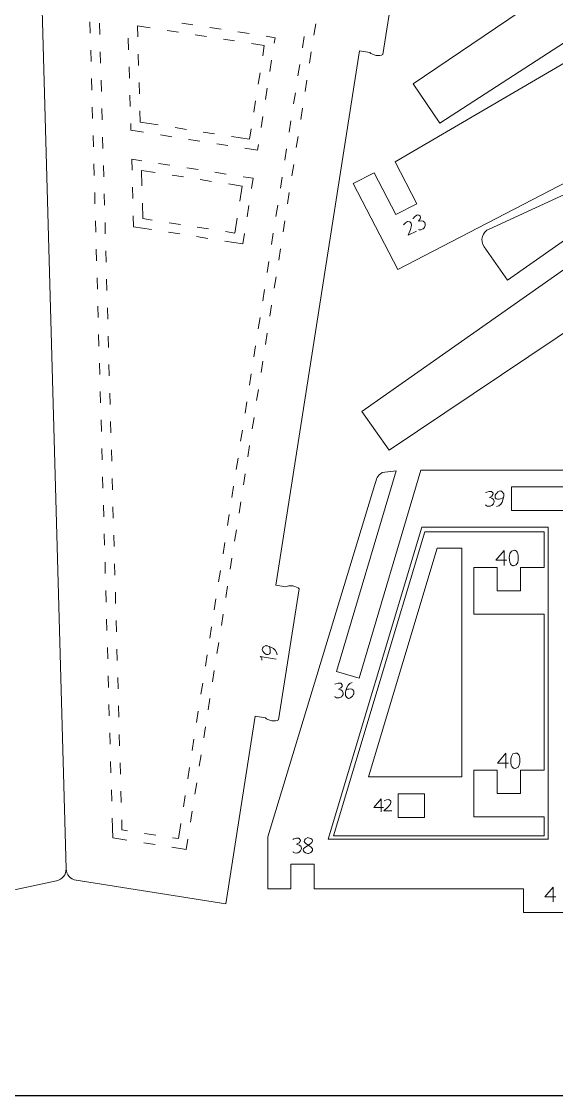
# Model space of a CAD drawing. Header units: centimetres. Extents: x -25 to 25, y -32.5 to 32.5.
# Drawn here: x -12.67 to -5.85, y -32.5 to -18.8 of the extents above; entities that cross this region are included whole.
import ezdxf

# ---------------------------------------------------------------- set-up
doc = ezdxf.new("R2010")
doc.units = ezdxf.units.CM
doc.header["$MEASUREMENT"] = 0
doc.layers.add('Capa 1', color=7, linetype='Continuous')

msp = doc.modelspace()

# ---------------------------------------------------------------- linework, layer by layer
at = {"layer": 'Capa 1', "color": 254}
msp.add_lwpolyline([(-25, -32.5), (25, -32.5), (25, 32.5), (-25, 32.5), (-25, -32.5)], close=True, dxfattribs=at)
at = {"layer": 'Capa 1', "color": 250, "lineweight": 9}
for points, knots in [([(-3.3292, -15.04239), (-3.3292, -15.04239), (-1.27881, -13.98638), (-1.27881, -13.98638), (-1.27881, -13.98638), (-1.27881, -13.98638), (1.3534, -15.99724), (1.3534, -15.99724), (1.3534, -15.99724), (1.39106, -16.0236), (1.41469, -16.06562), (1.41761, -16.11147), (1.41761, -16.11147), (1.42057, -16.15731), (1.40225, -16.20222), (1.36827, -16.23311), (1.36827, -16.23311), (1.36827, -16.23311), (0.98198, -16.58399), (0.98198, -16.58399), (0.98198, -16.58399), (0.98198, -16.58399), (0.20904, -15.73308), (0.20904, -15.73308), (0.20904, -15.73308), (0.20904, -15.73308), (-0.01494, -15.9365), (-0.01494, -15.9365), (-0.01494, -15.9365), (-0.01494, -15.9365), (2.42652, -18.62437), (2.42652, -18.62437), (2.42652, -18.62437), (2.42652, -18.62437), (1.97855, -19.03126), (1.97855, -19.03126), (1.97855, -19.03126), (1.97855, -19.03126), (-1.87023, -14.96733), (-1.87023, -14.96733), (-1.87023, -14.96733), (-1.87023, -14.96733), (-7.24819, -17.73714), (-7.24819, -17.73714), (-7.24819, -17.73714), (-7.24819, -17.73714), (-7.81326, -16.63999), (-7.81326, -16.63999), (-7.81326, -16.63999), (-7.81326, -16.63999), (-7.54541, -16.50204), (-7.54541, -16.50204), (-7.54541, -16.50204), (-7.54541, -16.50204), (-7.2701, -17.03659), (-7.2701, -17.03659), (-7.2701, -17.03659), (-7.2701, -17.03659), (-7.0022, -16.89862), (-7.0022, -16.89862), (-7.0022, -16.89862), (-7.0022, -16.89862), (-7.27752, -16.36406), (-7.27752, -16.36406), (-7.27752, -16.36406), (-7.27752, -16.36406), (-2.07196, -13.33673), (-2.07196, -13.33673), (-2.07196, -13.33673), (-2.02255, -13.30762), (-1.9608, -13.30904), (-1.9127, -13.34034), (-1.9127, -13.34034), (-1.9127, -13.34034), (-1.48051, -13.75142), (-1.48051, -13.75142), (-1.48051, -13.75142), (-1.48051, -13.75142), (-3.46713, -14.77458), (-3.46713, -14.77458), (-3.46713, -14.77458), (-3.46713, -14.77458), (-3.3292, -15.04239), (-3.3292, -15.04239)], [0, 0, 0, 0, 0.04545455, 0.04545455, 0.04545455, 0.04545455, 0.09090909, 0.09090909, 0.09090909, 0.09090909, 0.13636364, 0.13636364, 0.13636364, 0.13636364, 0.18181818, 0.18181818, 0.18181818, 0.18181818, 0.22727273, 0.22727273, 0.22727273, 0.22727273, 0.27272727, 0.27272727, 0.27272727, 0.27272727, 0.31818182, 0.31818182, 0.31818182, 0.31818182, 0.36363636, 0.36363636, 0.36363636, 0.36363636, 0.40909091, 0.40909091, 0.40909091, 0.40909091, 0.45454545, 0.45454545, 0.45454545, 0.45454545, 0.5, 0.5, 0.5, 0.5, 0.54545455, 0.54545455, 0.54545455, 0.54545455, 0.59090909, 0.59090909, 0.59090909, 0.59090909, 0.63636364, 0.63636364, 0.63636364, 0.63636364, 0.68181818, 0.68181818, 0.68181818, 0.68181818, 0.72727273, 0.72727273, 0.72727273, 0.72727273, 0.77272727, 0.77272727, 0.77272727, 0.77272727, 0.81818182, 0.81818182, 0.81818182, 0.81818182, 0.86363636, 0.86363636, 0.86363636, 0.86363636, 0.90909091, 0.90909091, 0.90909091, 0.90909091, 1, 1, 1, 1]), ([(-7.9651, -17.51708), (-7.9651, -17.51708), (-8.09598, -17.49656), (-8.09598, -17.49656), (-8.09598, -17.49656), (-8.09598, -17.49656), (-7.81474, -15.7029), (-7.81474, -15.7029), (-7.81474, -15.7029), (-7.81474, -15.7029), (-8.59196, -15.58103), (-8.59196, -15.58103), (-8.59196, -15.58103), (-8.59196, -15.58103), (-8.54509, -15.28211), (-8.54509, -15.28211), (-8.54509, -15.28211), (-8.54509, -15.28211), (-7.76787, -15.40397), (-7.76787, -15.40397), (-7.76787, -15.40397), (-7.76787, -15.40397), (-7.72099, -15.10501), (-7.72099, -15.10501), (-7.72099, -15.10501), (-7.72099, -15.10501), (-12.34776, -14.37954), (-12.34776, -14.37954), (-12.34776, -14.37954), (-12.39225, -14.37261), (-12.43748, -14.38584), (-12.47121, -14.41557), (-12.47121, -14.41557), (-12.50495, -14.44536), (-12.52374, -14.48827), (-12.52246, -14.53327), (-12.52246, -14.53327), (-12.52246, -14.53327), (-12.10097, -29.60773), (-12.10097, -29.60773), (-12.10097, -29.60773), (-12.09892, -29.68067), (-12.04526, -29.74172), (-11.9732, -29.75297), (-11.9732, -29.75297), (-11.9732, -29.75297), (-10.06467, -30.05222), (-10.06467, -30.05222), (-10.06467, -30.05222), (-10.06467, -30.05222), (-9.68968, -27.66067), (-9.68968, -27.66067), (-9.68968, -27.66067), (-9.68968, -27.66067), (-9.5588, -27.68119), (-9.5588, -27.68119)], [0, 0, 0, 0, 0.06666667, 0.06666667, 0.06666667, 0.06666667, 0.13333333, 0.13333333, 0.13333333, 0.13333333, 0.2, 0.2, 0.2, 0.2, 0.26666667, 0.26666667, 0.26666667, 0.26666667, 0.33333333, 0.33333333, 0.33333333, 0.33333333, 0.4, 0.4, 0.4, 0.4, 0.46666667, 0.46666667, 0.46666667, 0.46666667, 0.53333333, 0.53333333, 0.53333333, 0.53333333, 0.6, 0.6, 0.6, 0.6, 0.66666667, 0.66666667, 0.66666667, 0.66666667, 0.73333333, 0.73333333, 0.73333333, 0.73333333, 0.8, 0.8, 0.8, 0.8, 0.86666667, 0.86666667, 0.86666667, 0.86666667, 1, 1, 1, 1]), ([(-1.23595, -17.4628), (-1.23595, -17.4628), (-2.98087, -15.95464), (-2.98087, -15.95464), (-2.98087, -15.95464), (-2.98087, -15.95464), (-6.01181, -17.29084), (-6.01181, -17.29084), (-6.01181, -17.29084), (-6.05461, -17.30761), (-6.08745, -17.34291), (-6.10106, -17.38679), (-6.10106, -17.38679), (-6.11471, -17.43065), (-6.10746, -17.47861), (-6.08169, -17.51662), (-6.08169, -17.51662), (-6.08169, -17.51662), (-5.78864, -17.94842), (-5.78864, -17.94842), (-5.78864, -17.94842), (-5.78864, -17.94842), (-4.83742, -17.30292), (-4.83742, -17.30292), (-4.83742, -17.30292), (-4.83742, -17.30292), (-4.6675, -17.55326), (-4.6675, -17.55326), (-4.6675, -17.55326), (-4.6675, -17.55326), (-7.67209, -19.59234), (-7.67209, -19.59234), (-7.67209, -19.59234), (-7.67209, -19.59234), (-7.33225, -20.09308), (-7.33225, -20.09308), (-7.33225, -20.09308), (-7.33225, -20.09308), (-2.63645, -17.04708), (-2.63645, -17.04708), (-2.63645, -17.04708), (-2.63645, -17.04708), (1.94029, -21.00281), (1.94029, -21.00281), (1.94029, -21.00281), (1.94029, -21.00281), (2.74729, -20.06912), (2.74729, -20.06912), (2.74729, -20.06912), (2.74729, -20.06912), (2.51935, -19.8721), (2.51935, -19.8721), (2.51935, -19.8721), (2.51935, -19.8721), (2.12616, -20.32701), (2.12616, -20.32701), (2.12616, -20.32701), (2.12616, -20.32701), (1.89818, -20.12997), (1.89818, -20.12997), (1.89818, -20.12997), (1.89818, -20.12997), (2.29137, -19.67505), (2.29137, -19.67505), (2.29137, -19.67505), (2.29137, -19.67505), (-2.05729, -15.50951), (-2.05729, -15.50951), (-2.05729, -15.50951), (-2.09848, -15.46961), (-2.15884, -15.45648), (-2.21295, -15.4756), (-2.21295, -15.4756), (-2.21295, -15.4756), (-2.72961, -15.77364), (-2.72961, -15.77364), (-2.72961, -15.77364), (-2.72961, -15.77364), (-1.03896, -17.23489), (-1.03896, -17.23489), (-1.03896, -17.23489), (-1.03896, -17.23489), (-1.23595, -17.4628), (-1.23595, -17.4628)], [0, 0, 0, 0, 0.04545455, 0.04545455, 0.04545455, 0.04545455, 0.09090909, 0.09090909, 0.09090909, 0.09090909, 0.13636364, 0.13636364, 0.13636364, 0.13636364, 0.18181818, 0.18181818, 0.18181818, 0.18181818, 0.22727273, 0.22727273, 0.22727273, 0.22727273, 0.27272727, 0.27272727, 0.27272727, 0.27272727, 0.31818182, 0.31818182, 0.31818182, 0.31818182, 0.36363636, 0.36363636, 0.36363636, 0.36363636, 0.40909091, 0.40909091, 0.40909091, 0.40909091, 0.45454545, 0.45454545, 0.45454545, 0.45454545, 0.5, 0.5, 0.5, 0.5, 0.54545455, 0.54545455, 0.54545455, 0.54545455, 0.59090909, 0.59090909, 0.59090909, 0.59090909, 0.63636364, 0.63636364, 0.63636364, 0.63636364, 0.68181818, 0.68181818, 0.68181818, 0.68181818, 0.72727273, 0.72727273, 0.72727273, 0.72727273, 0.77272727, 0.77272727, 0.77272727, 0.77272727, 0.81818182, 0.81818182, 0.81818182, 0.81818182, 0.86363636, 0.86363636, 0.86363636, 0.86363636, 0.90909091, 0.90909091, 0.90909091, 0.90909091, 1, 1, 1, 1]), ([(-3.95944, -19.25311), (-3.95944, -19.25311), (-1.91229, -18.19082), (-1.91229, -18.19082), (-1.91229, -18.19082), (-1.91229, -18.19082), (0.72606, -20.19361), (0.72606, -20.19361), (0.72606, -20.19361), (0.7638, -20.21985), (0.78755, -20.2618), (0.79062, -20.30765), (0.79062, -20.30765), (0.79372, -20.35348), (0.77554, -20.39845), (0.74165, -20.42944), (0.74165, -20.42944), (0.74165, -20.42944), (0.35644, -20.78149), (0.35644, -20.78149), (0.35644, -20.78149), (0.35644, -20.78149), (-0.41911, -19.93296), (-0.41911, -19.93296), (-0.41911, -19.93296), (-0.41911, -19.93296), (-0.64246, -20.13706), (-0.64246, -20.13706), (-0.64246, -20.13706), (-0.64246, -20.13706), (1.80722, -22.81745), (1.80722, -22.81745), (1.80722, -22.81745), (1.80722, -22.81745), (1.3605, -23.22571), (1.3605, -23.22571), (1.3605, -23.22571), (1.3605, -23.22571), (-2.50071, -19.17358), (-2.50071, -19.17358), (-2.50071, -19.17358), (-2.50071, -19.17358), (-7.87017, -21.95984), (-7.87017, -21.95984), (-7.87017, -21.95984), (-7.87017, -21.95984), (-8.43859, -20.86443), (-8.43859, -20.86443), (-8.43859, -20.86443), (-8.43859, -20.86443), (-8.17116, -20.72566), (-8.17116, -20.72566), (-8.17116, -20.72566), (-8.17116, -20.72566), (-7.89422, -21.25937), (-7.89422, -21.25937), (-7.89422, -21.25937), (-7.89422, -21.25937), (-7.62675, -21.12057), (-7.62675, -21.12057), (-7.62675, -21.12057), (-7.62675, -21.12057), (-7.90369, -20.58686), (-7.90369, -20.58686), (-7.90369, -20.58686), (-7.90369, -20.58686), (-2.70744, -17.5436), (-2.70744, -17.5436), (-2.70744, -17.5436), (-2.65811, -17.51435), (-2.59636, -17.51558), (-2.54816, -17.54673), (-2.54816, -17.54673), (-2.54816, -17.54673), (-2.11472, -17.95648), (-2.11472, -17.95648), (-2.11472, -17.95648), (-2.11472, -17.95648), (-4.09819, -18.98572), (-4.09819, -18.98572), (-4.09819, -18.98572), (-4.09819, -18.98572), (-3.95944, -19.25311), (-3.95944, -19.25311)], [0, 0, 0, 0, 0.04545455, 0.04545455, 0.04545455, 0.04545455, 0.09090909, 0.09090909, 0.09090909, 0.09090909, 0.13636364, 0.13636364, 0.13636364, 0.13636364, 0.18181818, 0.18181818, 0.18181818, 0.18181818, 0.22727273, 0.22727273, 0.22727273, 0.22727273, 0.27272727, 0.27272727, 0.27272727, 0.27272727, 0.31818182, 0.31818182, 0.31818182, 0.31818182, 0.36363636, 0.36363636, 0.36363636, 0.36363636, 0.40909091, 0.40909091, 0.40909091, 0.40909091, 0.45454545, 0.45454545, 0.45454545, 0.45454545, 0.5, 0.5, 0.5, 0.5, 0.54545455, 0.54545455, 0.54545455, 0.54545455, 0.59090909, 0.59090909, 0.59090909, 0.59090909, 0.63636364, 0.63636364, 0.63636364, 0.63636364, 0.68181818, 0.68181818, 0.68181818, 0.68181818, 0.72727273, 0.72727273, 0.72727273, 0.72727273, 0.77272727, 0.77272727, 0.77272727, 0.77272727, 0.81818182, 0.81818182, 0.81818182, 0.81818182, 0.86363636, 0.86363636, 0.86363636, 0.86363636, 0.90909091, 0.90909091, 0.90909091, 0.90909091, 1, 1, 1, 1]), ([(-9.29631, -26.00714), (-9.29631, -26.00714), (-9.42719, -25.98656), (-9.42719, -25.98656), (-9.42719, -25.98656), (-9.42719, -25.98656), (-8.35847, -19.17065), (-8.35847, -19.17065), (-8.35847, -19.17065), (-8.35847, -19.17065), (-8.22758, -19.19113), (-8.22758, -19.19113)], [0, 0, 0, 0, 0.25, 0.25, 0.25, 0.25, 0.5, 0.5, 0.5, 0.5, 1, 1, 1, 1]), ([(-8.05949, -19.21748), (-8.0794, -19.22852), (-8.11184, -19.23282), (-8.14713, -19.22728), (-8.14713, -19.22728), (-8.18241, -19.22175), (-8.21199, -19.20773), (-8.22756, -19.19113)], [0, 0, 0, 0, 0.33333333, 0.33333333, 0.33333333, 0.33333333, 1, 1, 1, 1]), ([(-1.92552, -21.54099), (-1.92552, -21.54099), (-3.69375, -20.06024), (-3.69375, -20.06024), (-3.69375, -20.06024), (-3.69375, -20.06024), (-6.70349, -21.44355), (-6.70349, -21.44355), (-6.70349, -21.44355), (-6.74602, -21.46099), (-6.7783, -21.49679), (-6.79123, -21.54088), (-6.79123, -21.54088), (-6.80419, -21.58495), (-6.79619, -21.63279), (-6.76983, -21.67039), (-6.76983, -21.67039), (-6.76983, -21.67039), (-6.47008, -22.09757), (-6.47008, -22.09757), (-6.47008, -22.09757), (-6.47008, -22.09757), (-5.52905, -21.43731), (-5.52905, -21.43731), (-5.52905, -21.43731), (-5.52905, -21.43731), (-5.35525, -21.68497), (-5.35525, -21.68497), (-5.35525, -21.68497), (-5.35525, -21.68497), (-8.32767, -23.77066), (-8.32767, -23.77066), (-8.32767, -23.77066), (-8.32767, -23.77066), (-7.98006, -24.26604), (-7.98006, -24.26604), (-7.98006, -24.26604), (-7.98006, -24.26604), (-3.33234, -21.14717), (-3.33234, -21.14717), (-3.33234, -21.14717), (-3.33234, -21.14717), (1.30554, -25.03104), (1.30554, -25.03104), (1.30554, -25.03104), (1.30554, -25.03104), (2.09789, -24.08487), (2.09789, -24.08487), (2.09789, -24.08487), (2.09789, -24.08487), (1.86689, -23.89143), (1.86689, -23.89143), (1.86689, -23.89143), (1.86689, -23.89143), (1.48085, -24.35243), (1.48085, -24.35243), (1.48085, -24.35243), (1.48085, -24.35243), (1.24982, -24.15896), (1.24982, -24.15896), (1.24982, -24.15896), (1.24982, -24.15896), (1.63587, -23.69797), (1.63587, -23.69797), (1.63587, -23.69797), (1.63587, -23.69797), (-2.77723, -19.60076), (-2.77723, -19.60076), (-2.77723, -19.60076), (-2.81904, -19.5615), (-2.87959, -19.54932), (-2.93339, -19.56928), (-2.93339, -19.56928), (-2.93339, -19.56928), (-3.44534, -19.87534), (-3.44534, -19.87534), (-3.44534, -19.87534), (-3.44534, -19.87534), (-1.73211, -21.31004), (-1.73211, -21.31004), (-1.73211, -21.31004), (-1.73211, -21.31004), (-1.92552, -21.54099), (-1.92552, -21.54099)], [0, 0, 0, 0, 0.04545455, 0.04545455, 0.04545455, 0.04545455, 0.09090909, 0.09090909, 0.09090909, 0.09090909, 0.13636364, 0.13636364, 0.13636364, 0.13636364, 0.18181818, 0.18181818, 0.18181818, 0.18181818, 0.22727273, 0.22727273, 0.22727273, 0.22727273, 0.27272727, 0.27272727, 0.27272727, 0.27272727, 0.31818182, 0.31818182, 0.31818182, 0.31818182, 0.36363636, 0.36363636, 0.36363636, 0.36363636, 0.40909091, 0.40909091, 0.40909091, 0.40909091, 0.45454545, 0.45454545, 0.45454545, 0.45454545, 0.5, 0.5, 0.5, 0.5, 0.54545455, 0.54545455, 0.54545455, 0.54545455, 0.59090909, 0.59090909, 0.59090909, 0.59090909, 0.63636364, 0.63636364, 0.63636364, 0.63636364, 0.68181818, 0.68181818, 0.68181818, 0.68181818, 0.72727273, 0.72727273, 0.72727273, 0.72727273, 0.77272727, 0.77272727, 0.77272727, 0.77272727, 0.81818182, 0.81818182, 0.81818182, 0.81818182, 0.86363636, 0.86363636, 0.86363636, 0.86363636, 0.90909091, 0.90909091, 0.90909091, 0.90909091, 1, 1, 1, 1]), ([(-6.26459, -30.16445), (-6.26459, -30.16445), (-6.2646, -29.86444), (-6.2646, -29.86444), (-6.2646, -29.86444), (-6.2646, -29.86444), (-8.93654, -29.86445), (-8.93654, -29.86445), (-8.93654, -29.86445), (-8.93654, -29.86445), (-8.93654, -29.5467), (-8.93654, -29.5467), (-8.93654, -29.5467), (-8.93654, -29.5467), (-9.23654, -29.54669), (-9.23654, -29.54669), (-9.23654, -29.54669), (-9.23654, -29.54669), (-9.23654, -29.86445), (-9.23654, -29.86445), (-9.23654, -29.86445), (-9.23654, -29.86445), (-9.53009, -29.86184), (-9.53009, -29.86184), (-9.53009, -29.86184), (-9.53009, -29.86184), (-9.52712, -29.20044), (-9.52712, -29.20044), (-9.52712, -29.20044), (-9.52712, -29.20044), (-8.16234, -24.70217), (-8.16234, -24.70217), (-8.16234, -24.70217), (-8.14072, -24.63075), (-8.13518, -24.58639), (-8.07113, -24.55216), (-8.07113, -24.55216), (-8.07113, -24.55216), (-7.89196, -24.53009), (-7.89196, -24.53009), (-7.89196, -24.53009), (-7.89196, -24.53009), (-8.65124, -27.09114), (-8.65124, -27.09114), (-8.65124, -27.09114), (-8.65124, -27.09114), (-8.36362, -27.17641), (-8.36362, -27.17641), (-8.36362, -27.17641), (-8.36362, -27.17641), (-7.57671, -24.52215), (-7.57671, -24.52215), (-7.57671, -24.52215), (-7.57671, -24.52215), (-4.89438, -24.52215), (-4.89438, -24.52215), (-4.89438, -24.52215), (-4.84947, -24.52215), (-4.80639, -24.53997), (-4.77459, -24.57173), (-4.77459, -24.57173), (-4.74282, -24.60347), (-4.72493, -24.64676), (-4.72493, -24.69166), (-4.72493, -24.69166), (-4.72493, -24.69166), (-4.72492, -24.73403), (-4.72492, -24.73403), (-4.72492, -24.73403), (-4.72492, -24.73403), (-6.4198, -24.73402), (-6.4198, -24.73402), (-6.4198, -24.73402), (-6.4198, -24.73402), (-6.4198, -25.03403), (-6.4198, -25.03403), (-6.4198, -25.03403), (-6.4198, -25.03403), (-4.72493, -25.03404), (-4.72493, -25.03404), (-4.72493, -25.03404), (-4.72493, -25.03404), (-4.72492, -26.94078), (-4.72492, -26.94078), (-4.72492, -26.94078), (-4.72492, -26.94078), (-4.42493, -26.94078), (-4.42493, -26.94078), (-4.42493, -26.94078), (-4.42493, -26.94078), (-4.42493, -25.24585), (-4.42493, -25.24585), (-4.42493, -25.24585), (-4.42493, -25.24585), (-4.21304, -25.24585), (-4.21304, -25.24585), (-4.21304, -25.24585), (-4.21304, -25.24585), (-4.21303, -29.86445), (-4.21303, -29.86445), (-4.21303, -29.86445), (-4.21303, -29.86445), (-5.41714, -29.86445), (-5.41714, -29.86445), (-5.41714, -29.86445), (-5.41714, -29.86445), (-5.41714, -30.16445), (-5.41714, -30.16445), (-5.41714, -30.16445), (-5.41714, -30.16445), (-6.26459, -30.16445), (-6.26459, -30.16445)], [0, 0, 0, 0, 0.03448276, 0.03448276, 0.03448276, 0.03448276, 0.06896552, 0.06896552, 0.06896552, 0.06896552, 0.10344828, 0.10344828, 0.10344828, 0.10344828, 0.13793103, 0.13793103, 0.13793103, 0.13793103, 0.17241379, 0.17241379, 0.17241379, 0.17241379, 0.20689655, 0.20689655, 0.20689655, 0.20689655, 0.24137931, 0.24137931, 0.24137931, 0.24137931, 0.27586207, 0.27586207, 0.27586207, 0.27586207, 0.31034483, 0.31034483, 0.31034483, 0.31034483, 0.34482759, 0.34482759, 0.34482759, 0.34482759, 0.37931034, 0.37931034, 0.37931034, 0.37931034, 0.4137931, 0.4137931, 0.4137931, 0.4137931, 0.44827586, 0.44827586, 0.44827586, 0.44827586, 0.48275862, 0.48275862, 0.48275862, 0.48275862, 0.51724138, 0.51724138, 0.51724138, 0.51724138, 0.55172414, 0.55172414, 0.55172414, 0.55172414, 0.5862069, 0.5862069, 0.5862069, 0.5862069, 0.62068966, 0.62068966, 0.62068966, 0.62068966, 0.65517241, 0.65517241, 0.65517241, 0.65517241, 0.68965517, 0.68965517, 0.68965517, 0.68965517, 0.72413793, 0.72413793, 0.72413793, 0.72413793, 0.75862069, 0.75862069, 0.75862069, 0.75862069, 0.79310345, 0.79310345, 0.79310345, 0.79310345, 0.82758621, 0.82758621, 0.82758621, 0.82758621, 0.86206897, 0.86206897, 0.86206897, 0.86206897, 0.89655172, 0.89655172, 0.89655172, 0.89655172, 0.93103448, 0.93103448, 0.93103448, 0.93103448, 1, 1, 1, 1]), ([(-5.95366, -29.22887), (-5.95366, -29.22887), (-8.75934, -29.22887), (-8.75934, -29.22887), (-8.75934, -29.22887), (-8.75934, -29.22887), (-7.56199, -25.24585), (-7.56199, -25.24585), (-7.56199, -25.24585), (-7.56199, -25.24585), (-5.95366, -25.24585), (-5.95366, -25.24585), (-5.95366, -25.24585), (-5.95366, -25.24585), (-5.95366, -29.23309), (-5.95366, -29.23309)], [0, 0, 0, 0, 0.2, 0.2, 0.2, 0.2, 0.4, 0.4, 0.4, 0.4, 0.6, 0.6, 0.6, 0.6, 1, 1, 1, 1]), ([(-6.00366, -25.76221), (-6.00366, -25.76221), (-6.30362, -25.76221), (-6.30362, -25.76221), (-6.30362, -25.76221), (-6.30362, -25.76221), (-6.30362, -26.06009), (-6.30362, -26.06009), (-6.30362, -26.06009), (-6.30362, -26.06009), (-6.60156, -26.06009), (-6.60156, -26.06009), (-6.60156, -26.06009), (-6.60156, -26.06009), (-6.60156, -25.76221), (-6.60156, -25.76221), (-6.60156, -25.76221), (-6.60156, -25.76221), (-6.90152, -25.76221), (-6.90152, -25.76221), (-6.90152, -25.76221), (-6.90152, -25.76221), (-6.90152, -26.35804), (-6.90152, -26.35804), (-6.90152, -26.35804), (-6.90152, -26.35804), (-6.00366, -26.35804), (-6.00366, -26.35804), (-6.00366, -26.35804), (-6.00366, -26.35804), (-6.00366, -28.34691), (-6.00366, -28.34691), (-6.00366, -28.34691), (-6.00366, -28.34691), (-6.30362, -28.34691), (-6.30362, -28.34691), (-6.30362, -28.34691), (-6.30362, -28.34691), (-6.30362, -28.64479), (-6.30362, -28.64479), (-6.30362, -28.64479), (-6.30362, -28.64479), (-6.60156, -28.64479), (-6.60156, -28.64479), (-6.60156, -28.64479), (-6.60156, -28.64479), (-6.60156, -28.34691), (-6.60156, -28.34691), (-6.60156, -28.34691), (-6.60156, -28.34691), (-6.90152, -28.34691), (-6.90152, -28.34691), (-6.90152, -28.34691), (-6.90152, -28.34691), (-6.90152, -28.94274), (-6.90152, -28.94274), (-6.90152, -28.94274), (-6.90152, -28.94274), (-6.00366, -28.94274), (-6.00366, -28.94274), (-6.00366, -28.94274), (-6.00366, -28.94274), (-6.00366, -29.18714), (-6.00366, -29.18714), (-6.00366, -29.18714), (-6.00366, -29.18714), (-8.69008, -29.18714), (-8.69008, -29.18714), (-8.69008, -29.18714), (-8.69008, -29.18714), (-7.52338, -25.30585), (-7.52338, -25.30585), (-7.52338, -25.30585), (-7.52338, -25.30585), (-6.00366, -25.30585), (-6.00366, -25.30585), (-6.00366, -25.30585), (-6.00366, -25.30585), (-6.00366, -25.76221), (-6.00366, -25.76221)], [0, 0, 0, 0, 0.04761905, 0.04761905, 0.04761905, 0.04761905, 0.0952381, 0.0952381, 0.0952381, 0.0952381, 0.14285714, 0.14285714, 0.14285714, 0.14285714, 0.19047619, 0.19047619, 0.19047619, 0.19047619, 0.23809524, 0.23809524, 0.23809524, 0.23809524, 0.28571429, 0.28571429, 0.28571429, 0.28571429, 0.33333333, 0.33333333, 0.33333333, 0.33333333, 0.38095238, 0.38095238, 0.38095238, 0.38095238, 0.42857143, 0.42857143, 0.42857143, 0.42857143, 0.47619048, 0.47619048, 0.47619048, 0.47619048, 0.52380952, 0.52380952, 0.52380952, 0.52380952, 0.57142857, 0.57142857, 0.57142857, 0.57142857, 0.61904762, 0.61904762, 0.61904762, 0.61904762, 0.66666667, 0.66666667, 0.66666667, 0.66666667, 0.71428571, 0.71428571, 0.71428571, 0.71428571, 0.76190476, 0.76190476, 0.76190476, 0.76190476, 0.80952381, 0.80952381, 0.80952381, 0.80952381, 0.85714286, 0.85714286, 0.85714286, 0.85714286, 0.9047619, 0.9047619, 0.9047619, 0.9047619, 1, 1, 1, 1]), ([(-7.05411, -28.43297), (-7.05411, -28.43297), (-7.05411, -25.51773), (-7.05411, -25.51773), (-7.05411, -25.51773), (-7.05411, -25.51773), (-7.36578, -25.51773), (-7.36578, -25.51773), (-7.36578, -25.51773), (-7.36578, -25.51773), (-8.24215, -28.43297), (-8.24215, -28.43297), (-8.24215, -28.43297), (-8.24215, -28.43297), (-7.05411, -28.43297), (-7.05411, -28.43297)], [0, 0, 0, 0, 0.2, 0.2, 0.2, 0.2, 0.4, 0.4, 0.4, 0.4, 0.6, 0.6, 0.6, 0.6, 1, 1, 1, 1]), ([(-9.12822, -26.0335), (-9.14379, -26.0169), (-9.17337, -26.00288), (-9.20866, -25.99735), (-9.20866, -25.99735), (-9.24394, -25.99181), (-9.27638, -25.99611), (-9.29629, -26.00715)], [0, 0, 0, 0, 0.33333333, 0.33333333, 0.33333333, 0.33333333, 1, 1, 1, 1]), ([(-9.3907, -27.70755), (-9.41061, -27.71859), (-9.44306, -27.72288), (-9.47835, -27.71735), (-9.47835, -27.71735), (-9.51363, -27.71182), (-9.5432, -27.6978), (-9.55878, -27.6812)], [0, 0, 0, 0, 0.33333333, 0.33333333, 0.33333333, 0.33333333, 1, 1, 1, 1]), ([(-12.10097, -29.60773), (-12.09898, -29.68067), (-12.15062, -29.74464), (-12.22194, -29.75987), (-12.22194, -29.75987), (-12.22194, -29.75987), (-14.11095, -30.16447), (-14.11095, -30.16447), (-14.11095, -30.16447), (-14.11095, -30.16447), (-14.61796, -27.79739), (-14.61796, -27.79739), (-14.61796, -27.79739), (-14.61796, -27.79739), (-14.7475, -27.82514), (-14.7475, -27.82514)], [0, 0, 0, 0, 0.2, 0.2, 0.2, 0.2, 0.4, 0.4, 0.4, 0.4, 0.6, 0.6, 0.6, 0.6, 1, 1, 1, 1]), ([(-7.86685, -28.95086), (-7.86685, -28.95086), (-7.52788, -28.95086), (-7.52788, -28.95086), (-7.52788, -28.95086), (-7.52788, -28.95086), (-7.52788, -28.65086), (-7.52788, -28.65086), (-7.52788, -28.65086), (-7.52788, -28.65086), (-7.86685, -28.65086), (-7.86685, -28.65086), (-7.86685, -28.65086), (-7.86685, -28.65086), (-7.86685, -28.95086), (-7.86685, -28.95086)], [0, 0, 0, 0, 0.2, 0.2, 0.2, 0.2, 0.4, 0.4, 0.4, 0.4, 0.6, 0.6, 0.6, 0.6, 1, 1, 1, 1])]:
    msp.add_open_spline(points, degree=3, knots=knots, dxfattribs=at)
for points in [[(-8.05949, -19.21753), (-8.05949, -19.21753), (-7.797, -17.54343), (-7.797, -17.54343)], [(-9.3907, -27.70755), (-9.3907, -27.70755), (-9.12821, -26.03344), (-9.12821, -26.03344)]]:
    msp.add_open_spline(points, degree=3, dxfattribs=at)
at = {"layer": 'Capa 1', "color": 1, "lineweight": 9}
for points in [[(-11.79777, -18.79843), (-11.79777, -18.79843), (-11.79374, -18.94361), (-11.79374, -18.94361)], [(-11.67615, -18.8175), (-11.67615, -18.8175), (-11.67211, -18.96268), (-11.67211, -18.96268)], [(-10.66896, -18.93092), (-10.66896, -18.93092), (-10.81245, -18.90842), (-10.81245, -18.90842)], [(-10.48292, -18.83755), (-10.48292, -18.83755), (-10.62641, -18.81505), (-10.62641, -18.81505)], [(-10.12422, -18.89379), (-10.12422, -18.89379), (-10.26771, -18.87129), (-10.26771, -18.87129)], [(-8.93945, -18.96931), (-8.93945, -18.96931), (-8.91695, -18.82582), (-8.91695, -18.82582)], [(-11.30751, -19.00969), (-11.30751, -19.00969), (-11.30347, -19.15488), (-11.30347, -19.15488)], [(-10.31021, -18.98717), (-10.31021, -18.98717), (-10.4537, -18.96467), (-10.4537, -18.96467)], [(-9.95146, -19.04342), (-9.95146, -19.04342), (-10.09495, -19.02092), (-10.09495, -19.02092)], [(-9.76547, -18.95004), (-9.76547, -18.95004), (-9.90896, -18.92754), (-9.90896, -18.92754)], [(-9.08718, -19.12993), (-9.08718, -19.12993), (-9.06468, -18.98644), (-9.06468, -18.98644)], [(-11.78764, -19.1614), (-11.78764, -19.1614), (-11.78355, -19.30659), (-11.78355, -19.30659)], [(-11.66601, -19.18047), (-11.66601, -19.18047), (-11.66197, -19.32565), (-11.66197, -19.32565)], [(-8.9957, -19.32801), (-8.9957, -19.32801), (-8.9732, -19.18452), (-8.9732, -19.18452)], [(-11.18081, -19.21025), (-11.18081, -19.21025), (-11.17677, -19.35543), (-11.17677, -19.35543)], [(-9.50217, -19.43238), (-9.50217, -19.43238), (-9.47967, -19.28889), (-9.47967, -19.28889)], [(-11.29737, -19.37266), (-11.29737, -19.37266), (-11.29333, -19.51784), (-11.29333, -19.51784)], [(-9.64985, -19.59301), (-9.64985, -19.59301), (-9.62735, -19.44952), (-9.62735, -19.44952)], [(-9.14342, -19.48863), (-9.14342, -19.48863), (-9.12092, -19.34514), (-9.12092, -19.34514)], [(-11.7775, -19.52436), (-11.7775, -19.52436), (-11.77341, -19.66955), (-11.77341, -19.66955)], [(-11.65587, -19.54343), (-11.65587, -19.54343), (-11.65178, -19.68863), (-11.65178, -19.68863)], [(-11.17067, -19.57322), (-11.17067, -19.57322), (-11.16663, -19.7184), (-11.16663, -19.7184)], [(-9.05195, -19.68676), (-9.05195, -19.68676), (-9.02945, -19.54327), (-9.02945, -19.54327)], [(-9.55842, -19.79113), (-9.55842, -19.79113), (-9.53592, -19.64764), (-9.53592, -19.64764)], [(-9.19967, -19.84738), (-9.19967, -19.84738), (-9.17717, -19.70389), (-9.17717, -19.70389)], [(-11.28723, -19.73563), (-11.28723, -19.73563), (-11.28315, -19.88087), (-11.28315, -19.88087)], [(-9.7061, -19.95176), (-9.7061, -19.95176), (-9.6836, -19.80827), (-9.6836, -19.80827)], [(-11.76731, -19.88734), (-11.76731, -19.88734), (-11.76328, -20.03252), (-11.76328, -20.03252)], [(-11.64573, -19.9064), (-11.64573, -19.9064), (-11.64165, -20.05159), (-11.64165, -20.05159)], [(-9.61467, -20.14988), (-9.61467, -20.14988), (-9.59216, -20.00634), (-9.59216, -20.00634)], [(-9.1082, -20.04551), (-9.1082, -20.04551), (-9.0857, -19.90202), (-9.0857, -19.90202)], [(-9.25592, -20.20613), (-9.25592, -20.20613), (-9.23342, -20.06259), (-9.23342, -20.06259)], [(-11.75717, -20.2503), (-11.75717, -20.2503), (-11.75314, -20.39549), (-11.75314, -20.39549)], [(-11.63554, -20.26938), (-11.63554, -20.26938), (-11.63151, -20.41456), (-11.63151, -20.41456)], [(-10.89768, -20.24275), (-10.89768, -20.24275), (-10.75414, -20.26525), (-10.75414, -20.26525)], [(-10.70961, -20.14969), (-10.70961, -20.14969), (-10.56612, -20.17219), (-10.56612, -20.17219)], [(-10.35086, -20.20595), (-10.35086, -20.20595), (-10.20737, -20.22844), (-10.20737, -20.22844)], [(-9.99216, -20.26219), (-9.99216, -20.26219), (-9.76047, -20.29852), (-9.76047, -20.29852)], [(-9.76047, -20.29852), (-9.76047, -20.29852), (-9.73984, -20.16697), (-9.73984, -20.16697)], [(-9.16444, -20.40421), (-9.16444, -20.40421), (-9.14194, -20.26072), (-9.14194, -20.26072)], [(-10.53893, -20.299), (-10.53893, -20.299), (-10.39544, -20.32149), (-10.39544, -20.32149)], [(-10.18018, -20.35525), (-10.18018, -20.35525), (-10.03669, -20.37775), (-10.03669, -20.37775)], [(-9.82148, -20.41149), (-9.82148, -20.41149), (-9.65967, -20.43686), (-9.65967, -20.43686)], [(-9.65967, -20.43686), (-9.65967, -20.43686), (-9.64842, -20.36509), (-9.64842, -20.36509)], [(-9.31216, -20.56483), (-9.31216, -20.56483), (-9.28967, -20.42134), (-9.28967, -20.42134)], [(-11.74703, -20.61327), (-11.74703, -20.61327), (-11.74295, -20.75846), (-11.74295, -20.75846)], [(-11.62541, -20.63234), (-11.62541, -20.63234), (-11.62137, -20.77753), (-11.62137, -20.77753)], [(-10.77715, -20.62917), (-10.77715, -20.62917), (-10.92064, -20.60667), (-10.92064, -20.60667)], [(-10.4184, -20.68542), (-10.4184, -20.68542), (-10.56189, -20.66292), (-10.56189, -20.66292)], [(-9.22069, -20.76296), (-9.22069, -20.76296), (-9.19819, -20.61947), (-9.19819, -20.61947)], [(-10.60439, -20.77879), (-10.60439, -20.77879), (-10.74788, -20.75629), (-10.74788, -20.75629)], [(-10.24564, -20.83504), (-10.24564, -20.83504), (-10.38918, -20.81254), (-10.38918, -20.81254)], [(-10.05965, -20.74167), (-10.05965, -20.74167), (-10.20314, -20.71917), (-10.20314, -20.71917)], [(-9.36842, -20.92358), (-9.36842, -20.92358), (-9.34592, -20.78009), (-9.34592, -20.78009)], [(-11.25439, -20.91087), (-11.25439, -20.91087), (-11.25031, -21.05607), (-11.25031, -21.05607)], [(-11.7369, -20.97624), (-11.7369, -20.97624), (-11.73281, -21.12143), (-11.73281, -21.12143)], [(-11.61527, -20.99531), (-11.61527, -20.99531), (-11.61118, -21.1405), (-11.61118, -21.1405)], [(-9.27694, -21.12171), (-9.27694, -21.12171), (-9.25444, -20.97822), (-9.25444, -20.97822)], [(-9.79279, -21.28586), (-9.79279, -21.28586), (-9.77029, -21.14237), (-9.77029, -21.14237)], [(-9.42467, -21.28233), (-9.42467, -21.28233), (-9.40216, -21.1388), (-9.40216, -21.1388)], [(-11.72676, -21.33921), (-11.72676, -21.33921), (-11.72268, -21.48444), (-11.72268, -21.48444)], [(-11.60513, -21.35828), (-11.60513, -21.35828), (-11.60105, -21.50351), (-11.60105, -21.50351)], [(-10.78615, -21.36289), (-10.78615, -21.36289), (-10.64266, -21.38539), (-10.64266, -21.38539)], [(-9.94797, -21.49432), (-9.94797, -21.49432), (-9.91797, -21.303), (-9.91797, -21.303)], [(-9.33319, -21.48041), (-9.33319, -21.48041), (-9.31069, -21.33692), (-9.31069, -21.33692)], [(-10.79484, -21.48402), (-10.79484, -21.48402), (-10.65135, -21.50652), (-10.65135, -21.50652)], [(-10.42745, -21.41914), (-10.42745, -21.41914), (-10.28396, -21.44164), (-10.28396, -21.44164)], [(-10.0687, -21.47539), (-10.0687, -21.47539), (-9.94797, -21.49432), (-9.94797, -21.49432)], [(-9.84716, -21.63261), (-9.84716, -21.63261), (-9.82653, -21.50107), (-9.82653, -21.50107)], [(-9.48091, -21.64104), (-9.48091, -21.64104), (-9.45841, -21.49755), (-9.45841, -21.49755)], [(-10.43609, -21.54027), (-10.43609, -21.54027), (-10.2926, -21.56277), (-10.2926, -21.56277)], [(-10.07739, -21.59652), (-10.07739, -21.59652), (-9.84716, -21.63261), (-9.84716, -21.63261)], [(-11.71658, -21.70223), (-11.71658, -21.70223), (-11.71254, -21.84741), (-11.71254, -21.84741)], [(-11.59495, -21.7213), (-11.59495, -21.7213), (-11.59091, -21.86648), (-11.59091, -21.86648)], [(-9.38944, -21.83916), (-9.38944, -21.83916), (-9.36694, -21.69567), (-9.36694, -21.69567)], [(-9.53716, -21.99979), (-9.53716, -21.99979), (-9.51466, -21.85629), (-9.51466, -21.85629)], [(-9.44569, -22.19791), (-9.44569, -22.19791), (-9.42319, -22.05442), (-9.42319, -22.05442)], [(-11.70644, -22.06519), (-11.70644, -22.06519), (-11.7024, -22.21038), (-11.7024, -22.21038)], [(-11.58481, -22.08426), (-11.58481, -22.08426), (-11.58077, -22.22945), (-11.58077, -22.22945)], [(-9.5934, -22.35849), (-9.5934, -22.35849), (-9.57091, -22.215), (-9.57091, -22.215)], [(-11.6963, -22.42816), (-11.6963, -22.42816), (-11.69222, -22.57335), (-11.69222, -22.57335)], [(-11.57467, -22.44723), (-11.57467, -22.44723), (-11.57064, -22.59242), (-11.57064, -22.59242)], [(-9.50193, -22.55661), (-9.50193, -22.55661), (-9.47943, -22.41312), (-9.47943, -22.41312)], [(-9.64966, -22.71724), (-9.64966, -22.71724), (-9.62716, -22.57375), (-9.62716, -22.57375)], [(-11.68616, -22.79113), (-11.68616, -22.79113), (-11.68208, -22.93632), (-11.68208, -22.93632)], [(-11.56453, -22.8102), (-11.56453, -22.8102), (-11.56045, -22.95539), (-11.56045, -22.95539)], [(-9.55818, -22.91536), (-9.55818, -22.91536), (-9.53568, -22.77187), (-9.53568, -22.77187)], [(-9.70591, -23.07599), (-9.70591, -23.07599), (-9.68341, -22.9325), (-9.68341, -22.9325)], [(-11.67598, -23.1541), (-11.67598, -23.1541), (-11.67194, -23.29929), (-11.67194, -23.29929)], [(-9.61443, -23.27411), (-9.61443, -23.27411), (-9.59193, -23.13062), (-9.59193, -23.13062)], [(-11.5544, -23.17317), (-11.5544, -23.17317), (-11.55031, -23.31836), (-11.55031, -23.31836)], [(-9.76215, -23.43469), (-9.76215, -23.43469), (-9.73965, -23.2912), (-9.73965, -23.2912)], [(-11.66584, -23.51707), (-11.66584, -23.51707), (-11.6618, -23.66225), (-11.6618, -23.66225)], [(-11.54421, -23.53614), (-11.54421, -23.53614), (-11.54017, -23.68132), (-11.54017, -23.68132)], [(-9.67068, -23.63282), (-9.67068, -23.63282), (-9.64818, -23.48933), (-9.64818, -23.48933)], [(-9.8184, -23.79344), (-9.8184, -23.79344), (-9.7959, -23.64995), (-9.7959, -23.64995)], [(-11.6557, -23.88004), (-11.6557, -23.88004), (-11.65162, -24.02523), (-11.65162, -24.02523)], [(-11.53407, -23.89911), (-11.53407, -23.89911), (-11.53003, -24.04429), (-11.53003, -24.04429)], [(-9.72693, -23.99157), (-9.72693, -23.99157), (-9.70443, -23.84808), (-9.70443, -23.84808)], [(-9.87465, -24.15219), (-9.87465, -24.15219), (-9.85215, -24.0087), (-9.85215, -24.0087)], [(-11.64556, -24.243), (-11.64556, -24.243), (-11.64148, -24.38819), (-11.64148, -24.38819)], [(-9.78318, -24.35032), (-9.78318, -24.35032), (-9.76067, -24.20678), (-9.76067, -24.20678)], [(-11.52393, -24.26207), (-11.52393, -24.26207), (-11.51985, -24.40727), (-11.51985, -24.40727)], [(-9.93089, -24.51089), (-9.93089, -24.51089), (-9.9084, -24.3674), (-9.9084, -24.3674)], [(-11.63538, -24.60602), (-11.63538, -24.60602), (-11.63135, -24.75121), (-11.63135, -24.75121)], [(-11.5138, -24.62509), (-11.5138, -24.62509), (-11.50972, -24.77028), (-11.50972, -24.77028)], [(-9.83942, -24.70902), (-9.83942, -24.70902), (-9.81692, -24.56553), (-9.81692, -24.56553)], [(-9.98715, -24.86964), (-9.98715, -24.86964), (-9.96465, -24.72615), (-9.96465, -24.72615)], [(-9.89567, -25.06777), (-9.89567, -25.06777), (-9.87317, -24.92428), (-9.87317, -24.92428)], [(-11.62524, -24.96899), (-11.62524, -24.96899), (-11.62121, -25.11417), (-11.62121, -25.11417)], [(-11.50362, -24.98806), (-11.50362, -24.98806), (-11.49958, -25.13325), (-11.49958, -25.13325)], [(-10.0434, -25.22839), (-10.0434, -25.22839), (-10.0209, -25.0849), (-10.0209, -25.0849)], [(-11.61511, -25.33196), (-11.61511, -25.33196), (-11.61107, -25.47714), (-11.61107, -25.47714)], [(-11.49348, -25.35103), (-11.49348, -25.35103), (-11.48944, -25.49621), (-11.48944, -25.49621)], [(-9.95192, -25.42647), (-9.95192, -25.42647), (-9.92942, -25.28298), (-9.92942, -25.28298)], [(-10.09964, -25.58709), (-10.09964, -25.58709), (-10.07714, -25.4436), (-10.07714, -25.4436)], [(-11.60497, -25.69492), (-11.60497, -25.69492), (-11.60088, -25.84012), (-11.60088, -25.84012)], [(-11.48334, -25.714), (-11.48334, -25.714), (-11.4793, -25.85918), (-11.4793, -25.85918)], [(-10.00817, -25.78522), (-10.00817, -25.78522), (-9.98567, -25.64173), (-9.98567, -25.64173)], [(-10.15589, -25.94584), (-10.15589, -25.94584), (-10.13339, -25.80235), (-10.13339, -25.80235)], [(-10.06442, -26.14397), (-10.06442, -26.14397), (-10.04192, -26.00048), (-10.04192, -26.00048)], [(-11.59483, -26.05789), (-11.59483, -26.05789), (-11.59075, -26.20308), (-11.59075, -26.20308)], [(-11.4732, -26.07696), (-11.4732, -26.07696), (-11.46912, -26.22215), (-11.46912, -26.22215)], [(-10.21214, -26.30459), (-10.21214, -26.30459), (-10.18964, -26.1611), (-10.18964, -26.1611)], [(-11.58464, -26.42087), (-11.58464, -26.42087), (-11.58061, -26.56605), (-11.58061, -26.56605)], [(-11.46306, -26.43993), (-11.46306, -26.43993), (-11.45898, -26.58512), (-11.45898, -26.58512)], [(-10.12066, -26.50267), (-10.12066, -26.50267), (-10.09816, -26.35918), (-10.09816, -26.35918)], [(-10.26839, -26.66329), (-10.26839, -26.66329), (-10.24589, -26.5198), (-10.24589, -26.5198)], [(-10.17691, -26.86142), (-10.17691, -26.86142), (-10.15441, -26.71793), (-10.15441, -26.71793)], [(-11.5745, -26.78383), (-11.5745, -26.78383), (-11.57047, -26.92902), (-11.57047, -26.92902)], [(-11.45288, -26.8029), (-11.45288, -26.8029), (-11.44884, -26.94809), (-11.44884, -26.94809)], [(-10.32464, -27.02204), (-10.32464, -27.02204), (-10.30214, -26.87855), (-10.30214, -26.87855)], [(-10.23316, -27.22017), (-10.23316, -27.22017), (-10.21066, -27.07668), (-10.21066, -27.07668)], [(-11.56437, -27.1468), (-11.56437, -27.1468), (-11.56028, -27.29199), (-11.56028, -27.29199)], [(-11.44274, -27.16587), (-11.44274, -27.16587), (-11.4387, -27.31105), (-11.4387, -27.31105)], [(-10.38089, -27.38079), (-10.38089, -27.38079), (-10.35838, -27.23725), (-10.35838, -27.23725)], [(-11.55423, -27.50977), (-11.55423, -27.50977), (-11.55015, -27.65501), (-11.55015, -27.65501)], [(-11.4326, -27.52884), (-11.4326, -27.52884), (-11.42852, -27.67408), (-11.42852, -27.67408)], [(-10.28941, -27.57887), (-10.28941, -27.57887), (-10.26691, -27.43538), (-10.26691, -27.43538)], [(-10.43713, -27.73949), (-10.43713, -27.73949), (-10.41463, -27.596), (-10.41463, -27.596)], [(-10.34566, -27.93762), (-10.34566, -27.93762), (-10.32316, -27.79413), (-10.32316, -27.79413)], [(-11.54405, -27.87279), (-11.54405, -27.87279), (-11.54001, -28.01797), (-11.54001, -28.01797)], [(-11.42247, -27.89185), (-11.42247, -27.89185), (-11.41838, -28.03704), (-11.41838, -28.03704)], [(-10.49338, -28.09824), (-10.49338, -28.09824), (-10.47088, -27.95475), (-10.47088, -27.95475)], [(-10.40191, -28.29637), (-10.40191, -28.29637), (-10.37941, -28.15288), (-10.37941, -28.15288)], [(-11.53391, -28.23576), (-11.53391, -28.23576), (-11.52987, -28.38094), (-11.52987, -28.38094)], [(-11.41228, -28.25483), (-11.41228, -28.25483), (-11.40824, -28.40001), (-11.40824, -28.40001)], [(-10.54962, -28.45695), (-10.54962, -28.45695), (-10.52713, -28.31346), (-10.52713, -28.31346)], [(-11.52377, -28.59872), (-11.52377, -28.59872), (-11.51974, -28.74391), (-11.51974, -28.74391)], [(-11.40214, -28.61779), (-11.40214, -28.61779), (-11.39811, -28.76298), (-11.39811, -28.76298)], [(-10.45815, -28.65507), (-10.45815, -28.65507), (-10.43565, -28.51158), (-10.43565, -28.51158)], [(-10.60588, -28.8157), (-10.60588, -28.8157), (-10.58338, -28.6722), (-10.58338, -28.6722)], [(-10.5144, -29.01382), (-10.5144, -29.01382), (-10.4919, -28.87033), (-10.4919, -28.87033)], [(-10.66963, -29.22227), (-10.66963, -29.22227), (-10.63963, -29.03095), (-10.63963, -29.03095)], [(-11.10076, -29.15467), (-11.10076, -29.15467), (-10.95727, -29.17717), (-10.95727, -29.17717)], [(-11.10945, -29.2758), (-11.10945, -29.2758), (-10.96596, -29.2983), (-10.96596, -29.2983)], [(-10.74201, -29.21093), (-10.74201, -29.21093), (-10.66963, -29.22227), (-10.66963, -29.22227)], [(-10.56877, -29.36058), (-10.56877, -29.36058), (-10.54815, -29.22908), (-10.54815, -29.22908)], [(-10.7507, -29.33205), (-10.7507, -29.33205), (-10.56877, -29.36058), (-10.56877, -29.36058)]]:
    msp.add_open_spline(points, degree=3, dxfattribs=at)
for points in [[(-11.02766, -18.87467), (-11.02766, -18.87467), (-11.19094, -18.84907), (-11.19094, -18.84907), (-11.19094, -18.84907), (-11.19094, -18.84907), (-11.18691, -18.99247), (-11.18691, -18.99247)], [(-9.44593, -19.07368), (-9.44593, -19.07368), (-9.43467, -19.00191), (-9.43467, -19.00191), (-9.43467, -19.00191), (-9.43467, -19.00191), (-9.55026, -18.98379), (-9.55026, -18.98379)], [(-9.5936, -19.23426), (-9.5936, -19.23426), (-9.57298, -19.10276), (-9.57298, -19.10276), (-9.57298, -19.10276), (-9.57298, -19.10276), (-9.73625, -19.07716), (-9.73625, -19.07716)], [(-11.16054, -19.93623), (-11.16054, -19.93623), (-11.15651, -20.07962), (-11.15651, -20.07962), (-11.15651, -20.07962), (-11.15651, -20.07962), (-10.92487, -20.11594), (-10.92487, -20.11594)], [(-11.2771, -20.09864), (-11.2771, -20.09864), (-11.2747, -20.18363), (-11.2747, -20.18363), (-11.2747, -20.18363), (-11.2747, -20.18363), (-11.11289, -20.209), (-11.11289, -20.209)], [(-11.13585, -20.57292), (-11.13585, -20.57292), (-11.26437, -20.55277), (-11.26437, -20.55277), (-11.26437, -20.55277), (-11.26437, -20.55277), (-11.26044, -20.6931), (-11.26044, -20.6931)], [(-10.96314, -20.72254), (-10.96314, -20.72254), (-11.1393, -20.69492), (-11.1393, -20.69492), (-11.1393, -20.69492), (-11.1393, -20.69492), (-11.13375, -20.89365), (-11.13375, -20.89365)], [(-9.73654, -20.92711), (-9.73654, -20.92711), (-9.71591, -20.79556), (-9.71591, -20.79556), (-9.71591, -20.79556), (-9.71591, -20.79556), (-9.84443, -20.77541), (-9.84443, -20.77541)], [(-9.88422, -21.08774), (-9.88422, -21.08774), (-9.85422, -20.89642), (-9.85422, -20.89642), (-9.85422, -20.89642), (-9.85422, -20.89642), (-10.03043, -20.86879), (-10.03043, -20.86879)], [(-11.12769, -21.11143), (-11.12769, -21.11143), (-11.12214, -21.31021), (-11.12214, -21.31021), (-11.12214, -21.31021), (-11.12214, -21.31021), (-11.00141, -21.32914), (-11.00141, -21.32914)], [(-11.2442, -21.27385), (-11.2442, -21.27385), (-11.24028, -21.41418), (-11.24028, -21.41418), (-11.24028, -21.41418), (-11.24028, -21.41418), (-11.01005, -21.45028), (-11.01005, -21.45028)], [(-11.51363, -28.96169), (-11.51363, -28.96169), (-11.50658, -29.21353), (-11.50658, -29.21353), (-11.50658, -29.21353), (-11.50658, -29.21353), (-11.32466, -29.24206), (-11.32466, -29.24206)], [(-11.392, -28.98076), (-11.392, -28.98076), (-11.3884, -29.10957), (-11.3884, -29.10957), (-11.3884, -29.10957), (-11.3884, -29.10957), (-11.31602, -29.12092), (-11.31602, -29.12092)]]:
    msp.add_open_spline(points, degree=3, knots=[0, 0, 0, 0, 0.33333333, 0.33333333, 0.33333333, 0.33333333, 1, 1, 1, 1], dxfattribs=at)
at = {"layer": 'Capa 1', "color": 22, "lineweight": 5}
for points, knots in [([(-7.6036, -21.45103), (-7.6036, -21.45103), (-7.58868, -21.4641), (-7.55723, -21.44643), (-7.55723, -21.44643), (-7.54091, -21.43727), (-7.5321, -21.42516), (-7.52699, -21.41389), (-7.52699, -21.41389), (-7.51457, -21.38638), (-7.52686, -21.36004), (-7.52686, -21.36004), (-7.52686, -21.36004), (-7.54716, -21.32358), (-7.6052, -21.34464), (-7.6052, -21.34464), (-7.6052, -21.34464), (-7.56224, -21.29724), (-7.58802, -21.27441), (-7.58802, -21.27441), (-7.58802, -21.27441), (-7.61846, -21.23452), (-7.67593, -21.31165), (-7.67593, -21.31165)], [0, 0, 0, 0, 0.14285714, 0.14285714, 0.14285714, 0.14285714, 0.28571429, 0.28571429, 0.28571429, 0.28571429, 0.42857143, 0.42857143, 0.42857143, 0.42857143, 0.57142857, 0.57142857, 0.57142857, 0.57142857, 0.71428571, 0.71428571, 0.71428571, 0.71428571, 1, 1, 1, 1]), ([(-7.79696, -21.39206), (-7.79696, -21.39206), (-7.76087, -21.32736), (-7.71797, -21.35107), (-7.71797, -21.35107), (-7.71797, -21.35107), (-7.67629, -21.36426), (-7.70931, -21.44824)], [0, 0, 0, 0, 0.33333333, 0.33333333, 0.33333333, 0.33333333, 1, 1, 1, 1]), ([(-7.70931, -21.44824), (-7.70931, -21.44824), (-7.73581, -21.52326), (-7.73581, -21.52326), (-7.73581, -21.52326), (-7.73581, -21.52326), (-7.63345, -21.47015), (-7.63345, -21.47015)], [0, 0, 0, 0, 0.33333333, 0.33333333, 0.33333333, 0.33333333, 1, 1, 1, 1]), ([(-6.74961, -24.96345), (-6.74961, -24.96345), (-6.74238, -24.98193), (-6.70633, -24.98073), (-6.70633, -24.98073), (-6.68762, -24.98011), (-6.67422, -24.97342), (-6.6645, -24.96577), (-6.6645, -24.96577), (-6.6408, -24.94707), (-6.63958, -24.91803), (-6.63958, -24.91803), (-6.63958, -24.91803), (-6.6408, -24.87632), (-6.70202, -24.86828), (-6.70202, -24.86828), (-6.70202, -24.86828), (-6.64206, -24.84599), (-6.65443, -24.81386), (-6.65443, -24.81386), (-6.65443, -24.81386), (-6.66307, -24.76443), (-6.74961, -24.80642), (-6.74961, -24.80642)], [0, 0, 0, 0, 0.14285714, 0.14285714, 0.14285714, 0.14285714, 0.28571429, 0.28571429, 0.28571429, 0.28571429, 0.42857143, 0.42857143, 0.42857143, 0.42857143, 0.57142857, 0.57142857, 0.57142857, 0.57142857, 0.71428571, 0.71428571, 0.71428571, 0.71428571, 1, 1, 1, 1]), ([(-6.52213, -24.86939), (-6.52213, -24.86939), (-6.6368, -24.93418), (-6.62858, -24.84572), (-6.62858, -24.84572), (-6.62858, -24.84572), (-6.5689, -24.72609), (-6.51725, -24.8238), (-6.51725, -24.8238), (-6.51725, -24.8238), (-6.51772, -24.96893), (-6.61232, -24.98518)], [0, 0, 0, 0, 0.25, 0.25, 0.25, 0.25, 0.5, 0.5, 0.5, 0.5, 1, 1, 1, 1]), ([(-6.47892, -25.67085), (-6.47892, -25.67085), (-6.61858, -25.67085), (-6.61858, -25.67085), (-6.61858, -25.67085), (-6.61858, -25.67085), (-6.51353, -25.54724), (-6.51353, -25.54724), (-6.51353, -25.54724), (-6.51353, -25.54724), (-6.51232, -25.73515), (-6.51232, -25.73515)], [0, 0, 0, 0, 0.25, 0.25, 0.25, 0.25, 0.5, 0.5, 0.5, 0.5, 1, 1, 1, 1]), ([(-6.39387, -25.73907), (-6.39387, -25.73907), (-6.45349, -25.74676), (-6.44748, -25.62986), (-6.44748, -25.62986), (-6.44748, -25.62986), (-6.44748, -25.5408), (-6.38655, -25.5431)], [0, 0, 0, 0, 0.33333333, 0.33333333, 0.33333333, 0.33333333, 1, 1, 1, 1]), ([(-6.38655, -25.54329), (-6.38655, -25.54329), (-6.32688, -25.53564), (-6.33287, -25.65248), (-6.33287, -25.65248), (-6.33287, -25.65248), (-6.33291, -25.74153), (-6.39387, -25.73929)], [0, 0, 0, 0, 0.33333333, 0.33333333, 0.33333333, 0.33333333, 1, 1, 1, 1]), ([(-9.51037, -26.77067), (-9.51037, -26.77067), (-9.46413, -26.894), (-9.55025, -26.87217), (-9.55025, -26.87217), (-9.55025, -26.87217), (-9.65919, -26.79468), (-9.55466, -26.75879), (-9.55466, -26.75879), (-9.55466, -26.75879), (-9.41135, -26.78174), (-9.40995, -26.87771)], [0, 0, 0, 0, 0.25, 0.25, 0.25, 0.25, 0.5, 0.5, 0.5, 0.5, 1, 1, 1, 1]), ([(-8.67496, -27.41002), (-8.67496, -27.41002), (-8.66773, -27.4285), (-8.63168, -27.4273), (-8.63168, -27.4273), (-8.61297, -27.42668), (-8.59957, -27.41999), (-8.58985, -27.41234), (-8.58985, -27.41234), (-8.56615, -27.39364), (-8.56493, -27.3646), (-8.56493, -27.3646), (-8.56493, -27.3646), (-8.56615, -27.32289), (-8.62737, -27.31485), (-8.62737, -27.31485), (-8.62737, -27.31485), (-8.56741, -27.29256), (-8.57978, -27.26043), (-8.57978, -27.26043), (-8.57978, -27.26043), (-8.58842, -27.211), (-8.67496, -27.25299), (-8.67496, -27.25299)], [0, 0, 0, 0, 0.14285714, 0.14285714, 0.14285714, 0.14285714, 0.28571429, 0.28571429, 0.28571429, 0.28571429, 0.42857143, 0.42857143, 0.42857143, 0.42857143, 0.57142857, 0.57142857, 0.57142857, 0.57142857, 0.71428571, 0.71428571, 0.71428571, 0.71428571, 1, 1, 1, 1]), ([(-8.5277, -27.32174), (-8.5277, -27.32174), (-8.42386, -27.28119), (-8.42881, -27.36985), (-8.42881, -27.36985), (-8.42881, -27.36985), (-8.484, -27.49162), (-8.53926, -27.39593), (-8.53926, -27.39593), (-8.53926, -27.39593), (-8.5442, -27.25086), (-8.45029, -27.2311)], [0, 0, 0, 0, 0.25, 0.25, 0.25, 0.25, 0.5, 0.5, 0.5, 0.5, 1, 1, 1, 1]), ([(-6.45944, -28.25726), (-6.45944, -28.25726), (-6.5991, -28.25726), (-6.5991, -28.25726), (-6.5991, -28.25726), (-6.5991, -28.25726), (-6.49405, -28.13365), (-6.49405, -28.13365), (-6.49405, -28.13365), (-6.49405, -28.13365), (-6.49284, -28.32156), (-6.49284, -28.32156)], [0, 0, 0, 0, 0.25, 0.25, 0.25, 0.25, 0.5, 0.5, 0.5, 0.5, 1, 1, 1, 1]), ([(-6.37439, -28.32548), (-6.37439, -28.32548), (-6.43401, -28.33317), (-6.428, -28.21627), (-6.428, -28.21627), (-6.428, -28.21627), (-6.428, -28.12721), (-6.36707, -28.12951)], [0, 0, 0, 0, 0.33333333, 0.33333333, 0.33333333, 0.33333333, 1, 1, 1, 1]), ([(-6.36707, -28.1297), (-6.36707, -28.1297), (-6.3074, -28.12205), (-6.31339, -28.23889), (-6.31339, -28.23889), (-6.31339, -28.23889), (-6.31343, -28.32794), (-6.37439, -28.3257)], [0, 0, 0, 0, 0.33333333, 0.33333333, 0.33333333, 0.33333333, 1, 1, 1, 1]), ([(-8.05092, -28.82323), (-8.05092, -28.82323), (-8.17578, -28.82323), (-8.17578, -28.82323), (-8.17578, -28.82323), (-8.17578, -28.82323), (-8.08186, -28.71272), (-8.08186, -28.71272), (-8.08186, -28.71272), (-8.08186, -28.71272), (-8.08078, -28.88072), (-8.08078, -28.88072)], [0, 0, 0, 0, 0.25, 0.25, 0.25, 0.25, 0.5, 0.5, 0.5, 0.5, 1, 1, 1, 1]), ([(-8.04326, -28.74019), (-8.04326, -28.74019), (-7.98799, -28.7037), (-7.9637, -28.74019), (-7.9637, -28.74019), (-7.9637, -28.74019), (-7.93606, -28.76781), (-7.99685, -28.82086)], [0, 0, 0, 0, 0.33333333, 0.33333333, 0.33333333, 0.33333333, 1, 1, 1, 1]), ([(-7.99685, -28.82086), (-7.99685, -28.82086), (-8.04877, -28.86948), (-8.04877, -28.86948), (-8.04877, -28.86948), (-8.04877, -28.86948), (-7.94567, -28.86948), (-7.94567, -28.86948)], [0, 0, 0, 0, 0.33333333, 0.33333333, 0.33333333, 0.33333333, 1, 1, 1, 1]), ([(-9.20838, -29.38936), (-9.20838, -29.38936), (-9.20115, -29.40784), (-9.1651, -29.40664), (-9.1651, -29.40664), (-9.14639, -29.40602), (-9.13299, -29.39933), (-9.12327, -29.39168), (-9.12327, -29.39168), (-9.09957, -29.37298), (-9.09835, -29.34394), (-9.09835, -29.34394), (-9.09835, -29.34394), (-9.09957, -29.30223), (-9.16079, -29.29419), (-9.16079, -29.29419), (-9.16079, -29.29419), (-9.10083, -29.2719), (-9.1132, -29.23977), (-9.1132, -29.23977), (-9.1132, -29.23977), (-9.12184, -29.19034), (-9.20838, -29.23233), (-9.20838, -29.23233)], [0, 0, 0, 0, 0.14285714, 0.14285714, 0.14285714, 0.14285714, 0.28571429, 0.28571429, 0.28571429, 0.28571429, 0.42857143, 0.42857143, 0.42857143, 0.42857143, 0.57142857, 0.57142857, 0.57142857, 0.57142857, 0.71428571, 0.71428571, 0.71428571, 0.71428571, 1, 1, 1, 1]), ([(-9.01218, -29.30395), (-9.01218, -29.30395), (-9.12399, -29.25024), (-9.01692, -29.20977), (-9.01692, -29.20977), (-9.01692, -29.20977), (-8.86022, -29.23095), (-9.05623, -29.33362), (-9.05623, -29.33362), (-9.05623, -29.33362), (-9.11989, -29.38899), (-9.01658, -29.41263), (-9.01658, -29.41263), (-9.01658, -29.41263), (-8.88317, -29.38133), (-9.01218, -29.30395)], [0, 0, 0, 0, 0.2, 0.2, 0.2, 0.2, 0.4, 0.4, 0.4, 0.4, 0.6, 0.6, 0.6, 0.6, 1, 1, 1, 1]), ([(-5.85391, -29.96627), (-5.85391, -29.96627), (-5.99357, -29.96627), (-5.99357, -29.96627), (-5.99357, -29.96627), (-5.99357, -29.96627), (-5.88852, -29.84266), (-5.88852, -29.84266), (-5.88852, -29.84266), (-5.88852, -29.84266), (-5.88731, -30.03057), (-5.88731, -30.03057)], [0, 0, 0, 0, 0.25, 0.25, 0.25, 0.25, 0.5, 0.5, 0.5, 0.5, 1, 1, 1, 1])]:
    msp.add_open_spline(points, degree=3, knots=knots, dxfattribs=at)
for points in [[(-9.60484, -26.9451), (-9.60484, -26.9451), (-9.60021, -26.90492), (-9.62739, -26.899)], [(-9.62739, -26.899), (-9.62739, -26.899), (-9.42041, -26.93145), (-9.42041, -26.93145)]]:
    msp.add_open_spline(points, degree=3, dxfattribs=at)

doc.saveas('drawing.dxf')
